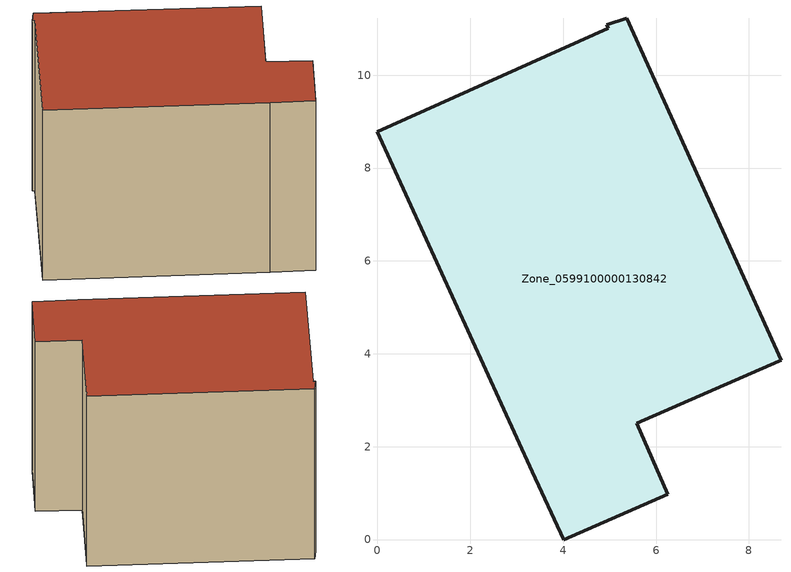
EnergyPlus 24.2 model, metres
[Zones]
Zone_0599100000130842
 floor ground (C_G): 4.94,11.08 5.37,11.22 8.69,3.86 8.64,3.84 5.58,2.5 6.25,0.98 4.01,0 3.33,1.46 0,8.79 4.97,11.01 z3.37
 wall outside (C_F): 3.33,1.46 4.01,0 6.25,0.98 5.58,2.5 8.64,3.84 8.69,3.86 5.37,11.22 4.94,11.08 4.97,11.01 0,8.79 3.33,1.46 z3.37:10.74
 roof outside (C_R): 5.58,2.5 8.64,3.84 8.69,3.86 5.37,11.22 4.94,11.08 4.97,11.01 0,8.79 3.33,1.46 4.01,0 6.25,0.98 z10.74
[BUILDING]
Pand.0599100000130842: North Axis=0; Terrain=City; Loads Convergence Tolerance Value=0.04; Temperature Convergence Tolerance Value=0.4; Solar Distribution=FullExterior; Maximum Number of Warmup Days=25; Minimum Number of Warmup Days=1
[Site:Location]
Rotterdam.The.Hague.AP_ZH_NLD Design_Conditions: Latitude=51.96; Longitude=4.45; Time Zone=1; Elevation=-4.5
[SITE:GROUNDTEMPERATURE:BUILDINGSURFACE]
18, 18, 18, 18, 18, 18, 18, 18, 18, 18, 18, 18
[MATERIAL] Thermal Absorptance=0.9; Solar Absorptance=0.7; Visible Absorptance=0.7
Name | Roughness | Thickness | Conductivity | Density | Specific Heat
G.TI.1946 | MediumSmooth | 0.15 | 1 | 540 | 1210
F.TI.1946 | Rough | 0.3 | 0.857143 | 1920 | 840
R.TI.1946 | MediumRough | 0.2 | 0.1 | 1500 | 1000
[CONSTRUCTION]
C_G: G.TI.1946
C_F: F.TI.1946
C_R: R.TI.1946
[ZONE]
Zone_0599100000130842: Type=1; Multiplier=1; Ceiling Height=Autocalculate; Volume=Autocalculate; Floor Area=autocalculate; Part of Total Floor Area=Yes
[ZONEINFILTRATION:DESIGNFLOWRATE]
Infil_Zone_0599100000130842: Zone or ZoneList or Space or SpaceList=Zone_0599100000130842; Schedule=AlwaysOn; Design Flow Rate Calculation Method=Flow/Area; Flow Rate per Floor Area=0.003; Constant Term Coefficient=1; Temperature Term Coefficient=0; Velocity Term Coefficient=0; Velocity Squared Term Coefficient=0
[HVACTEMPLATE:ZONE:IDEALLOADSAIRSYSTEM]
Zone_0599100000130842: Maximum Heating Supply Air Temperature=50; Minimum Cooling Supply Air Temperature=13; Maximum Heating Supply Air Humidity Ratio=0.0156; Minimum Cooling Supply Air Humidity Ratio=0.0077; Heating Limit=NoLimit; Cooling Limit=NoLimit; Dehumidification Control Type=ConstantSensibleHeatRatio; Cooling Sensible Heat Ratio=0.7; Dehumidification Setpoint=60; Humidification Control Type=None; Humidification Setpoint=30; Outdoor Air Method=None; Outdoor Air Flow Rate per Person=0.00944; Outdoor Air Flow Rate per Zone Floor Area=0; Outdoor Air Flow Rate per Zone=0; Demand Controlled Ventilation Type=None; Outdoor Air Economizer Type=NoEconomizer; Heat Recovery Type=None; Sensible Heat Recovery Effectiveness=0.7; Latent Heat Recovery Effectiveness=0.65
[ZONECONTROL:THERMOSTAT]
ThermostatControl_Zone_0599100000130842: Zone or ZoneList=Zone_0599100000130842; Control Type Schedule=DualSetpointControlType; Control 1=Thermostat_Zone_0599100000130842; Temperature Difference Between Cutout And Setpoint=0
[THERMOSTATSETPOINT:DUALSETPOINT]
Thermostat_Zone_0599100000130842: Heating Setpoint Temperature Schedule=HeatingSetpoint_Zone_0599100000130842; Cooling Setpoint Temperature Schedule=CoolingSetpoint_Zone_0599100000130842
[SCHEDULE:COMPACT]
HeatingSetpoint_Zone_0599100000130842: Through: 12/31, For: AllDays, Until: 24:00, 21
CoolingSetpoint_Zone_0599100000130842: Through: 12/31, For: AllDays, Until: 24:00, 24
DualSetpointControlType: Through: 12/31, For: AllDays, Until: 24:00, 4
AlwaysOn: Through: 12/31, For: AllDays, Until: 24:00, 1
